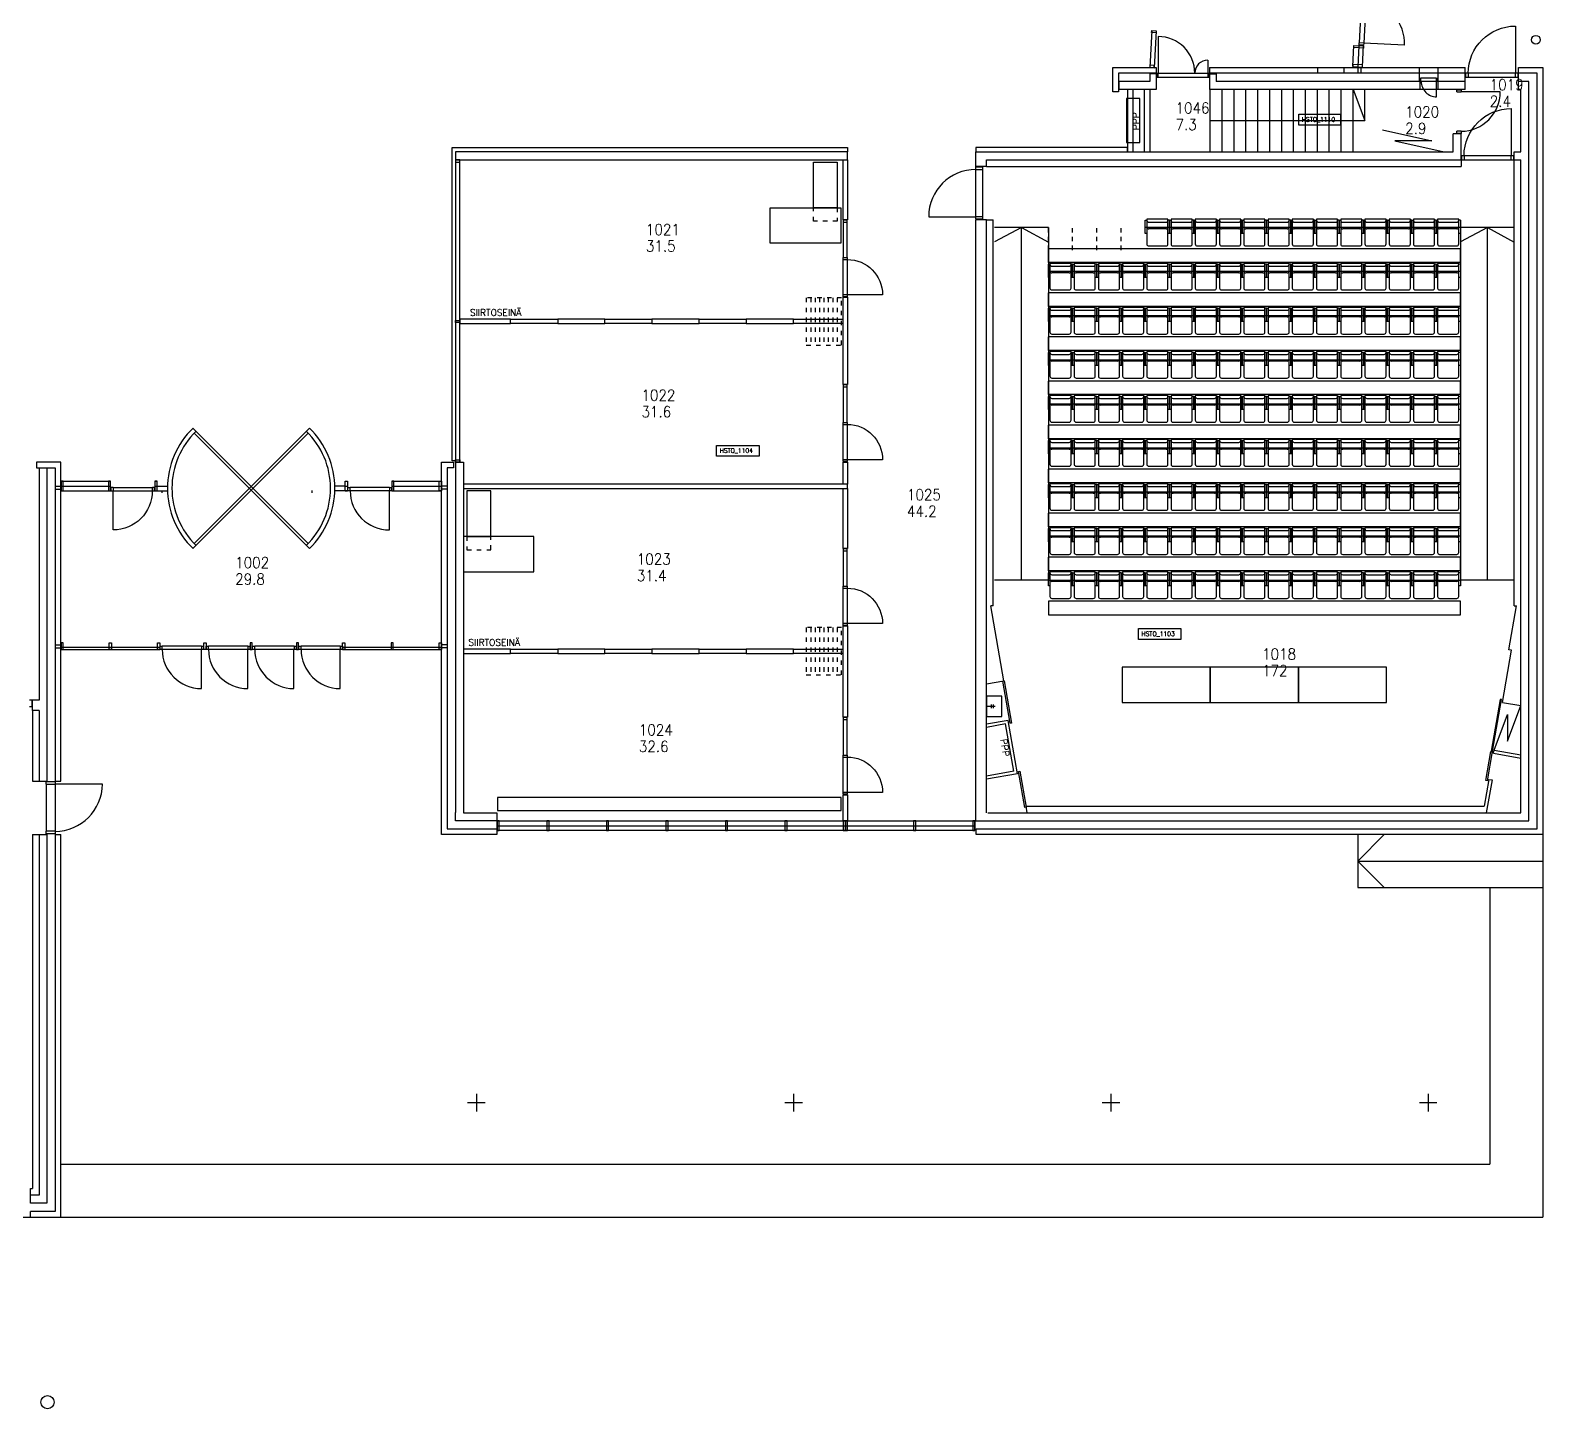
# Model space of a CAD drawing. Extents: x -405 to 153606, y -6935 to 69332.
# Drawn here: x 118310 to 152635, y -6935 to 24351 of the extents above; entities that cross this region are included whole.
import ezdxf
from ezdxf.enums import TextEntityAlignment as Align

# ---------------------------------------------------------------- set-up
doc = ezdxf.new("R2010")
doc.units = 0
doc.header["$LTSCALE"] = 100
doc.header["$MEASUREMENT"] = 0
doc.linetypes.add('KEL', pattern=[2.25, 1, -1.25])
doc.linetypes.add('KL', pattern=[2, 1, -1])
doc.layers.get('0').update_dxf_attribs({"linetype": 'CONTINUOUS'})
for name, color, linetype in [('ART1100T0', 7, 'CONTINUOUS'), ('ART1100T3', 7, 'CONTINUOUS'), ('ART1100TB', 7, 'CONTINUOUS'), ('M00402', 7, 'CONTINUOUS'), ('M06001', 7, 'CONTINUOUS'), ('M06037', 8, 'CONTINUOUS'), ('M06041', 8, 'CONTINUOUS'), ('M06051', 3, 'CONTINUOUS'), ('m06080', 7, 'CONTINUOUS'), ('M06081', 8, 'CONTINUOUS'), ('M06203T', 3, 'CONTINUOUS')]:
    doc.layers.add(name, color=color, linetype=linetype)
doc.styles.add('ROMANS', font='romans.shx')
doc.styles.get("Standard").update_dxf_attribs({"font": 'simplex.shx'})

# ---------------------------------------------------------------- blocks, each defined once
blk = doc.blocks.new('KRF010')
blk.add_line((0.05, 0.9), (0.05, 0))
blk.add_arc((0.05, 0), 0.9, 0, 90)
blk = doc.blocks.new('KRF020')
for p, q in [((0.025, 0.475), (0.025, 0)), ((0.975, 0.475), (0.975, 0))]:
    blk.add_line(p, q)
for centre, start, end in [((0.025, 0), 0, 90), ((0.975, 0), 90, 180)]:
    blk.add_arc(centre, 0.475, start, end)
blk = doc.blocks.new('KRF930')
for p, q in [((0.025, 0.7), (0.025, 0)), ((0.975, 0.25), (0.975, 0))]:
    blk.add_line(p, q)
for centre, radius, start, end in [((0.025, 0), 0.7, 0, 90), ((0.975, 0), 0.25, 90, 180)]:
    blk.add_arc(centre, radius, start, end)
blk = doc.blocks.new('SALAMA')
at = {"layer": 'M00402'}
blk.add_lwpolyline([(0, 0), (0.5, 0.8), (0.5, 0.2), (1, 1)], dxfattribs=at)
blk = doc.blocks.new('TUOLI2')
at = {"layer": 'm06080', "linetype": 'Continuous'}
for p, q in [((275, 516), (-275, 516)), ((275, 207), (-275, 207)), ((-275, -133), (-275, 166)), ((-275, 166), (-240, 166)), ((240, 186), (-240, 186)), ((-240, 186), (-240, -373)), ((-195, 121), (195, 121)), ((240, -373), (240, 186)), ((275, 166), (240, 166)), ((275, 166), (275, -133)), ((-240, -133), (-275, -133)), ((195, -31), (-195, -31)), ((275, -133), (240, -133)), ((-195, -418), (195, -418))]:
    blk.add_line(p, q, dxfattribs=at)
for centre, start, end in [((-195, 166), 180, 270), ((-195, 14), 180, 270), ((195, 166), 270, 0), ((195, 14), 270, 0), ((-195, -373), 180, 270), ((195, -373), 270, 0)]:
    blk.add_arc(centre, 45, start, end, dxfattribs=at)
blk = doc.blocks.new('tuoli')
at = {"layer": 'm06080', "linetype": 'Continuous'}
for p, q in [((-275, -133), (-275, 166)), ((-275, 166), (-240, 166)), ((240, 186), (-240, 186)), ((-240, 186), (-240, -373)), ((-195, 121), (195, 121)), ((240, -373), (240, 186)), ((275, 166), (240, 166)), ((275, 166), (275, -133)), ((-240, -133), (-275, -133)), ((195, -31), (-195, -31)), ((275, -133), (240, -133)), ((-195, -418), (195, -418))]:
    blk.add_line(p, q, dxfattribs=at)
for centre, start, end in [((-195, 166), 180, 270), ((-195, 14), 180, 270), ((195, 166), 270, 0), ((195, 14), 270, 0), ((-195, -373), 180, 270), ((195, -373), 270, 0)]:
    blk.add_arc(centre, 45, start, end, dxfattribs=at)
blk = doc.blocks.new('LVIVEP')
for p, q in [((-0.2, 0.8), (0.2, 0.8)), ((-0.2, 0.59), (0.2, 0.59)), ((0, 0), (0, 1))]:
    blk.add_line(p, q)
at = {"width": 0.76195, "flags": 1}
blk.add_attdef('LVIKAL', text='', height=0.212, dxfattribs=at).set_placement((-0.39, 0.03), (0.38, 0.03), align=Align.FIT)
blk = doc.blocks.new('KAFLIK')
for p, q in [((0, -1), (0, 0)), ((1, 0), (1, -1))]:
    blk.add_line(p, q)
blk = doc.blocks.new('KYF0IK')
for p, q in [((0, -1), (0, 0)), ((0, 0), (0.05, 0)), ((0.05, -1), (0.05, 0)), ((0.95, 0), (0.95, -1)), ((0.95, 0), (1, 0)), ((1, 0), (1, -1)), ((0.05, -1), (0, -1)), ((1, -1), (0.95, -1))]:
    blk.add_line(p, q)
blk = doc.blocks.new('aioa_huone')
at = {"layer": 'ART1100T0', "width": 0.9}
blk.add_attdef('HNENUM', (56, 73), '', height=250, dxfattribs=at)
at = {"layer": 'ART1100T3', "width": 0.9}
blk.add_attdef('HNEALA', (56, -302), '', height=250, dxfattribs=at)

msp = doc.modelspace()

# ---------------------------------------------------------------- linework, layer by layer
at = {"layer": 'M06001'}
for p, q in [((148323, 23527), (148348, 24007)), ((148443, 23520), (148468, 24000)), ((148543, 23515), (148569, 24017)), ((143865, 23360), (143715, 23360)), ((143715, 23360), (143715, 23190)), ((143865, 23360), (143865, 23010)), ((145075, 23505), (145075, 23375)), ((145075, 23360), (145075, 23010)), ((145075, 23360), (145225, 23360)), ((145225, 23360), (145225, 23190)), ((147523, 23505), (147523, 23375)), ((148123, 23505), (148123, 23375)), ((148442, 23505), (148442, 23375)), ((148507, 23505), (148507, 23375)), ((149835, 23190), (149835, 23505)), ((150265, 23190), (150265, 23505)), ((150875, 23190), (150875, 23505)), ((152085, 23190), (152085, 23505)), ((143015, 23190), (143015, 23010)), ((143715, 23190), (143015, 23190)), ((143865, 23010), (143015, 23010)), ((143586, 23010), (143586, 21590)), ((143716, 23010), (143716, 21590)), ((150875, 23010), (145075, 23010)), ((150875, 23190), (145225, 23190)), ((149845, 23190), (149845, 23010)), ((150255, 23190), (150255, 23010)), ((150875, 23010), (150875, 23190)), ((152320, 23190), (152085, 23190)), ((152085, 23010), (152085, 23190)), ((152140, 23010), (152085, 23010)), ((152140, 21590), (152140, 23010)), ((152320, 21260), (152320, 23190)), ((150600, 21590), (150600, 22000)), ((150780, 22000), (150600, 22000)), ((150780, 21410), (150780, 22000)), ((136860, 21410), (136860, 21590)), ((139770, 21590), (150600, 21590)), ((139770, 21260), (139770, 21590)), ((140010, 21410), (150600, 21410)), ((140010, 21260), (140010, 21410)), ((150600, 21590), (150600, 21590)), ((150600, 21410), (150780, 21410)), ((150780, 21410), (150780, 21260)), ((151990, 21590), (152140, 21590)), ((151990, 21412), (151990, 21590)), ((151990, 21260), (151990, 21412)), ((151990, 21412), (152140, 21412)), ((152140, 21260), (152140, 21412)), ((140010, 21260), (139770, 21260)), ((140010, 21260), (150780, 21260)), ((151990, 11288), (151990, 21260)), ((152140, 6590), (152140, 21260)), ((152320, 6410), (152320, 21260)), ((140010, 20050), (139770, 20050)), ((139770, 6410), (139770, 20050)), ((140010, 6590), (140010, 20050)), ((140010, 20050), (140160, 20050)), ((140160, 11288), (140160, 20050)), ((124619, 12704), (122003, 15320)), ((122003, 12590), (124619, 15206)), ((122031, 12704), (124647, 15320)), ((124647, 12590), (122031, 15206)), ((127960, 14550), (127960, 6595)), ((127960, 14550), (128140, 14550)), ((128140, 14550), (128140, 6590)), ((118690, 14410), (118510, 14410)), ((118510, 14410), (118510, 9150)), ((118690, 14410), (118690, 7310)), ((119005, 14120), (120135, 14120)), ((121140, 14120), (121194, 14120)), ((125456, 14120), (125510, 14120)), ((126515, 14120), (127645, 14120)), ((118875, 14000), (119005, 14000)), ((118875, 13935), (119005, 13935)), ((119005, 14000), (120135, 14000)), ((119005, 13900), (120135, 13900)), ((121140, 14000), (121190, 14000)), ((121140, 13900), (121193, 13900)), ((121190, 14000), (121426, 14000)), ((121193, 13900), (121426, 13900)), ((125460, 14000), (125224, 14000)), ((125457, 13900), (125224, 13900)), ((125457, 13900), (125510, 13900)), ((125460, 14000), (125510, 14000)), ((126515, 14000), (127645, 14000)), ((126515, 13900), (127645, 13900)), ((127775, 14000), (127645, 14000)), ((127775, 13935), (127645, 13935)), ((140160, 11288), (140108, 11288)), ((140408, 9585), (140108, 11288)), ((151866, 10290), (152042, 11288)), ((151990, 11288), (152042, 11288)), ((118875, 10400), (119005, 10400)), ((118875, 10335), (119005, 10335)), ((119005, 10350), (121250, 10350)), ((119005, 10300), (121250, 10300)), ((125400, 10350), (127645, 10350)), ((125400, 10300), (127645, 10300)), ((127775, 10400), (127645, 10400)), ((127775, 10335), (127645, 10335)), ((151721, 9097), (151929, 10279)), ((151929, 10279), (151866, 10290)), ((140010, 9515), (140408, 9585)), ((118360, 8910), (118360, 9150)), ((118510, 9150), (118360, 9150)), ((151721, 9097), (152140, 9023)), ((118360, 8910), (118360, 7310)), ((118510, 8910), (118360, 8910)), ((118510, 8910), (118510, 7310)), ((140503, 8688), (140010, 8601)), ((140446, 8607), (140010, 8530)), ((140635, 7533), (140446, 8607)), ((140716, 7477), (140503, 8688)), ((151517, 7941), (151530, 8014)), ((151517, 7941), (152140, 7831)), ((151530, 8014), (152140, 7906)), ((118360, 7310), (118510, 7310)), ((118510, 7310), (118690, 7310)), ((118875, 7310), (119005, 7310)), ((140635, 7533), (140010, 7423)), ((140716, 7477), (140010, 7352)), ((151413, 7349), (151305, 6740)), ((151486, 7336), (151354, 6590)), ((151413, 7349), (151486, 7336)), ((140040, 6590), (152140, 6590)), ((140910, 6740), (151305, 6740)), ((140936, 6590), (140910, 6740)), ((136810, 6290), (128905, 6290)), ((139750, 6290), (136810, 6290)), ((139770, 6410), (152320, 6410)), ((118360, 6100), (118360, -1940)), ((118360, 6100), (118510, 6100)), ((118510, 6100), (118510, -2090)), ((118510, 6100), (118690, 6100)), ((118690, 6100), (118690, -2270)), ((118875, 6100), (119005, 6100)), ((144910, 6095), (144710, 6095)), ((148910, 6095), (148710, 6095)), ((128235, 15), (128635, 15)), ((128435, 215), (128435, -185)), ((135435, 15), (135835, 15)), ((135635, 215), (135635, -185)), ((142635, 15), (143035, 15)), ((142835, 215), (142835, -185)), ((149835, 15), (150235, 15)), ((150035, 215), (150035, -185)), ((118315, -2090), (118315, -1940)), ((118315, -1940), (118360, -1940)), ((118360, -1940), (118360, -1940)), ((118510, -2090), (118315, -2090)), ((118315, -2270), (118315, -2090)), ((118690, -2270), (118315, -2270)), ((117885, -2585), (118315, -2585)), ((118315, -2587), (118315, -2457))]:
    msp.add_line(p, q, dxfattribs=at)
for points in [[(143760, 24347), (143859, 24341), (143857, 24291), (143757, 24297)], [(148348, 24007), (148568, 23995), (148565, 23945), (148345, 23957)], [(143715, 23505), (143815, 23500), (143818, 23550), (143718, 23555)], [(148323, 23527), (148543, 23515), (148545, 23565), (148325, 23576)], [(143210, 21590), (143340, 21590), (143340, 23010), (143210, 23010)], [(127960, 21590), (127960, 21410), (136860, 21410), (136860, 21590)], [(136860, 20052), (136760, 20052), (136760, 21410), (136860, 21410)], [(136860, 16309), (136760, 16309), (136760, 18292), (136860, 18292)], [(136860, 14050), (136760, 14050), (136760, 14550), (136860, 14550)], [(119010, 13900), (119060, 13900), (119060, 14120), (119010, 14120)], [(120085, 13900), (120135, 13900), (120135, 14120), (120085, 14120)], [(121140, 13900), (121190, 13900), (121190, 14120), (121140, 14120)], [(125510, 13900), (125460, 13900), (125460, 14120), (125510, 14120)], [(126515, 13900), (126565, 13900), (126565, 14120), (126515, 14120)], [(127640, 13900), (127590, 13900), (127590, 14120), (127640, 14120)], [(128140, 13950), (136860, 13950), (136860, 14050), (128140, 14050)], [(136860, 12592), (136760, 12592), (136760, 13950), (136860, 13950)], [(136860, 8760), (136760, 8760), (136760, 10832), (136860, 10832)], [(119010, 10300), (119060, 10300), (119060, 10450), (119010, 10450)], [(120152, 10300), (120102, 10300), (120102, 10450), (120152, 10450)], [(121250, 10300), (121200, 10300), (121200, 10450), (121250, 10450)], [(122300, 10300), (122250, 10300), (122250, 10450), (122300, 10450)], [(123300, 10300), (123350, 10300), (123350, 10450), (123300, 10450)], [(124350, 10300), (124400, 10300), (124400, 10450), (124350, 10450)], [(125450, 10300), (125400, 10300), (125400, 10450), (125450, 10450)], [(126498, 10300), (126548, 10300), (126548, 10450), (126498, 10450)], [(127640, 10300), (127590, 10300), (127590, 10450), (127640, 10450)], [(136860, 6410), (136760, 6410), (136760, 7000), (136860, 7000)], [(128955, 6190), (128955, 6410), (128905, 6410), (128905, 6190)], [(130085, 6190), (130085, 6410), (130035, 6410), (130035, 6190)], [(131435, 6190), (131435, 6410), (131385, 6410), (131385, 6190)], [(132785, 6190), (132785, 6410), (132735, 6410), (132735, 6190)], [(134135, 6190), (134135, 6410), (134085, 6410), (134085, 6190)], [(135485, 6190), (135485, 6410), (135435, 6410), (135435, 6190)], [(136810, 6190), (136810, 6410), (136760, 6410), (136760, 6190)], [(136860, 6190), (136860, 6410), (136810, 6410), (136810, 6190)], [(138405, 6190), (138405, 6410), (138355, 6410), (138355, 6190)], [(139750, 6190), (139750, 6410), (139700, 6410), (139700, 6190)]]:
    msp.add_lwpolyline(points, close=True, dxfattribs=at)
for points in [[(143865, 23375), (143005, 23375), (143005, 22955), (142875, 22955), (142875, 23505), (143865, 23505), (143865, 23375)], [(145075, 23505), (148123, 23505)], [(148123, 23375), (145075, 23375)], [(148123, 23505), (150875, 23505)], [(150875, 23375), (148123, 23375)], [(152085, 23505), (152635, 23505), (152635, 21260)], [(152505, 21260), (152505, 23375), (152085, 23375)], [(139780, 6095), (139780, 6225), (152505, 6225), (152505, 21260)], [(152635, 21260), (152635, 6095), (139780, 6095)], [(119005, 7310), (119005, 14550), (118455, 14550), (118455, 14420), (118875, 14420), (118875, 7310)], [(127645, 6645), (127645, 14550), (127775, 14550), (127915, 14550), (127915, 14420), (127775, 14420), (127775, 14314), (127775, 6645)], [(127775, 6645), (127775, 6225), (128895, 6225), (128895, 6095), (127645, 6095), (127645, 6645)], [(128140, 6590), (128895, 6590), (128895, 6410), (127960, 6410), (127960, 6595)], [(136810, 6190), (128905, 6190), (128905, 6410), (136810, 6410)], [(136810, 6410), (139750, 6410), (139750, 6190), (136810, 6190)], [(118315, -2587), (119005, -2585), (119005, 6100)], [(118875, 6100), (118875, -2455), (118315, -2457)]]:
    msp.add_lwpolyline(points, dxfattribs=at)
msp.add_circle((152480, 24135), 100, dxfattribs=at)
for radius, start, end in [(1900, 133.9888, 226.0112), (1800, 133.9888, 226.0112), (1800, 313.9888, 46.0112), (1900, 313.9888, 46.0112)]:
    msp.add_arc((123325, 13955), radius, start, end, dxfattribs=at)
at = {"layer": 'M06037'}
for p, q in [((145090, 21590), (145090, 23010)), ((145360, 21590), (145360, 23010)), ((145630, 21590), (145630, 23010)), ((145900, 21590), (145900, 23010)), ((146170, 21590), (146170, 23010)), ((146440, 21590), (146440, 23010)), ((146710, 21590), (146710, 23010)), ((146980, 21590), (146980, 23010)), ((147250, 21590), (147250, 23010)), ((147520, 21590), (147520, 23010)), ((147790, 21590), (147790, 23010)), ((148060, 21590), (148060, 23010)), ((148330, 21590), (148330, 23010)), ((148330, 23010), (148600, 22300)), ((148600, 22300), (148600, 23010)), ((145090, 22300), (148600, 22300)), ((141415, 19874), (140190, 19874)), ((140803, 19871), (140190, 19548)), ((140803, 11874), (140803, 19874)), ((140803, 19871), (141415, 19539)), ((141415, 19874), (141415, 11890)), ((150765, 19874), (143615, 19874)), ((151990, 19874), (150765, 19874)), ((150765, 19874), (150765, 11874)), ((151378, 19871), (150765, 19548)), ((151378, 11874), (151378, 19874)), ((151378, 19871), (151990, 19539)), ((150765, 18874), (141415, 18874)), ((141415, 17874), (150765, 17874)), ((141415, 16874), (150765, 16874)), ((141415, 15874), (150765, 15874)), ((141415, 14874), (150765, 14874)), ((141415, 13874), (150765, 13874)), ((141415, 12874), (150765, 12874)), ((141415, 11874), (140190, 11874)), ((151990, 11874), (150765, 11874)), ((148435, 5495), (149035, 6095)), ((148435, 6095), (148435, 4895)), ((152635, 6095), (152635, -2585)), ((148435, 5495), (152635, 5495)), ((148435, 5495), (149035, 4895)), ((148435, 4895), (152635, 4895)), ((151435, 4895), (151435, -1385)), ((119005, -1385), (151435, -1385)), ((119005, -2585), (152635, -2585))]:
    msp.add_line(p, q, dxfattribs=at)
at = {"layer": 'M06037', "linetype": 'Continuous'}
msp.add_line((141415, 11874), (150765, 11874), dxfattribs=at)
at = {"layer": 'M06041'}
for p, q in [((143760, 24347), (143715, 23505)), ((143859, 24341), (143815, 23500))]:
    msp.add_line(p, q, dxfattribs=at)
msp.add_lwpolyline([(127960, 14575), (127885, 14575), (127885, 21615), (127885, 21690), (136860, 21690), (136860, 21590)], dxfattribs=at)
for points in [[(127960, 14550), (128060, 14550), (128060, 21410), (127960, 21410)], [(128060, 21410), (127960, 21410), (127960, 21360), (128060, 21360)], [(128060, 17717), (127960, 17717), (127960, 17767), (128060, 17767)], [(128060, 14550), (127960, 14550), (127960, 14600), (128060, 14600)]]:
    msp.add_lwpolyline(points, close=True, dxfattribs=at)
at = {"layer": 'M06051'}
for p, q in [((148568, 25913), (148471, 24063)), ((148668, 25908), (148571, 24058)), ((148469, 24015), (148471, 24063)), ((148571, 24058), (148471, 24063)), ((148571, 24058), (148568, 24009)), ((148568, 24009), (148469, 24015)), ((143875, 23275), (143875, 23375)), ((143875, 23375), (143904, 23375)), ((143904, 23275), (143904, 23375)), ((143904, 23375), (145035, 23375)), ((145035, 23375), (145035, 23275)), ((145035, 23375), (145065, 23375)), ((145065, 23375), (145065, 23275)), ((150885, 23375), (150885, 23283)), ((150945, 23375), (150885, 23375)), ((150945, 23375), (150945, 23283)), ((152016, 23375), (150945, 23375)), ((152075, 23375), (152016, 23375)), ((152016, 23283), (152016, 23375)), ((152075, 23283), (152075, 23375)), ((143904, 23275), (143875, 23275)), ((145035, 23275), (143904, 23275)), ((145065, 23275), (145035, 23275)), ((149848, 23190), (149848, 23260)), ((149848, 23260), (149868, 23260)), ((149868, 23190), (149848, 23190)), ((149868, 23190), (149868, 23260)), ((150219, 23260), (149868, 23260)), ((150219, 23190), (149868, 23190)), ((150219, 23260), (150219, 23190)), ((150219, 23260), (150238, 23260)), ((150238, 23190), (150219, 23190)), ((150238, 23260), (150238, 23190)), ((150885, 23283), (150945, 23283)), ((150945, 23283), (152016, 23283)), ((152016, 23283), (152075, 23283)), ((150790, 21502), (150790, 21410)), ((150850, 21502), (150790, 21502)), ((150790, 21410), (150850, 21410)), ((150850, 21502), (150850, 21410)), ((151921, 21502), (150850, 21502)), ((150850, 21410), (151921, 21410)), ((151980, 21502), (151921, 21502)), ((151921, 21410), (151921, 21502)), ((151921, 21410), (151980, 21410)), ((151980, 21410), (151980, 21502)), ((139770, 21250), (139920, 21250)), ((139770, 21190), (139770, 21250)), ((139770, 21190), (139920, 21190)), ((139770, 20119), (139770, 21190)), ((139920, 21250), (139920, 21190)), ((139920, 21190), (139920, 20119)), ((136760, 19999), (136852, 19999)), ((139770, 20060), (139770, 20119)), ((139920, 20119), (139770, 20119)), ((139920, 20060), (139770, 20060)), ((139920, 20119), (139920, 20060)), ((136760, 19192), (136852, 19192)), ((136760, 19148), (136760, 19192)), ((136760, 19148), (136852, 19148)), ((136760, 18347), (136760, 19148)), ((136852, 19192), (136852, 19148)), ((136852, 19148), (136852, 18347)), ((136760, 18302), (136760, 18347)), ((136852, 18347), (136760, 18347)), ((136852, 18302), (136760, 18302)), ((136852, 18347), (136852, 18302)), ((136760, 16257), (136852, 16257)), ((136760, 15450), (136852, 15450)), ((136760, 15405), (136760, 15450)), ((136852, 15450), (136852, 15405)), ((136760, 15405), (136852, 15405)), ((136760, 14604), (136760, 15405)), ((136852, 15405), (136852, 14604)), ((136760, 14560), (136760, 14604)), ((136852, 14604), (136760, 14604)), ((136852, 14560), (136760, 14560)), ((136852, 14604), (136852, 14560)), ((120140, 13970), (120140, 13900)), ((120190, 13970), (120140, 13970)), ((120140, 13900), (120190, 13900)), ((120190, 13970), (120190, 13900)), ((120190, 13970), (121081, 13970)), ((120190, 13900), (121081, 13900)), ((121130, 13970), (121081, 13970)), ((121081, 13900), (121081, 13970)), ((121081, 13900), (121130, 13900)), ((121130, 13900), (121130, 13970)), ((125520, 13900), (125520, 13970)), ((125520, 13970), (125570, 13970)), ((125570, 13900), (125520, 13900)), ((125570, 13900), (125570, 13970)), ((126461, 13970), (125570, 13970)), ((126461, 13900), (125570, 13900)), ((126461, 13970), (126461, 13900)), ((126461, 13970), (126510, 13970)), ((126510, 13900), (126461, 13900)), ((126510, 13970), (126510, 13900)), ((136760, 12539), (136852, 12539)), ((136760, 11732), (136852, 11732)), ((136760, 11688), (136760, 11732)), ((136760, 11688), (136852, 11688)), ((136760, 10887), (136760, 11688)), ((136852, 11732), (136852, 11688)), ((136852, 11688), (136852, 10887)), ((136760, 10842), (136760, 10887)), ((136852, 10887), (136760, 10887)), ((136852, 10842), (136760, 10842)), ((136852, 10887), (136852, 10842)), ((121255, 10300), (121255, 10370)), ((121255, 10370), (121305, 10370)), ((121305, 10300), (121255, 10300)), ((121305, 10300), (121305, 10370)), ((122196, 10370), (121305, 10370)), ((122196, 10300), (121305, 10300)), ((122196, 10370), (122196, 10300)), ((122196, 10370), (122245, 10370)), ((122245, 10300), (122196, 10300)), ((122245, 10370), (122245, 10300)), ((122305, 10300), (122305, 10370)), ((122305, 10370), (122355, 10370)), ((122355, 10300), (122305, 10300)), ((122355, 10300), (122355, 10370)), ((123246, 10370), (122355, 10370)), ((123246, 10300), (122355, 10300)), ((123246, 10370), (123246, 10300)), ((123246, 10370), (123295, 10370)), ((123295, 10300), (123246, 10300)), ((123295, 10370), (123295, 10300)), ((123355, 10300), (123355, 10370)), ((123355, 10370), (123405, 10370)), ((123405, 10300), (123355, 10300)), ((123405, 10300), (123405, 10370)), ((124296, 10370), (123405, 10370)), ((124296, 10300), (123405, 10300)), ((124296, 10370), (124296, 10300)), ((124296, 10370), (124345, 10370)), ((124345, 10300), (124296, 10300)), ((124345, 10370), (124345, 10300)), ((124405, 10300), (124405, 10370)), ((124405, 10370), (124455, 10370)), ((124455, 10300), (124405, 10300)), ((124455, 10300), (124455, 10370)), ((125346, 10370), (124455, 10370)), ((125346, 10300), (124455, 10300)), ((125346, 10370), (125346, 10300)), ((125346, 10370), (125395, 10370)), ((125395, 10300), (125346, 10300)), ((125395, 10370), (125395, 10300)), ((118350, 9150), (118290, 9150)), ((118290, 9000), (118350, 9000)), ((118350, 9000), (118350, 9150)), ((136760, 8707), (136852, 8707)), ((136760, 7900), (136852, 7900)), ((136760, 7856), (136760, 7900)), ((136852, 7900), (136852, 7856)), ((136760, 7856), (136852, 7856)), ((136760, 7055), (136760, 7856)), ((136852, 7856), (136852, 7055)), ((118675, 7300), (118875, 7300)), ((118675, 7241), (118675, 7300)), ((118675, 7241), (118875, 7241)), ((118675, 7241), (118675, 6170)), ((118875, 7300), (118875, 7241)), ((118875, 7241), (118875, 6170)), ((136760, 7010), (136760, 7055)), ((136852, 7055), (136760, 7055)), ((136852, 7010), (136760, 7010)), ((136852, 7055), (136852, 7010)), ((118675, 6110), (118675, 6170)), ((118875, 6170), (118675, 6170)), ((118875, 6110), (118675, 6110)), ((118875, 6170), (118875, 6110))]:
    msp.add_line(p, q, dxfattribs=at)
at = {"layer": 'M06051', "linetype": 'KEL'}
for p, q in [((136021, 18278), (136021, 17207)), ((136121, 18278), (136121, 17207)), ((136221, 18278), (136221, 17207)), ((136321, 18278), (136321, 17207)), ((136421, 18278), (136421, 17207)), ((136521, 18278), (136521, 17207)), ((136621, 18278), (136621, 17207)), ((136021, 10793), (136021, 9722)), ((136121, 10793), (136121, 9722)), ((136221, 10793), (136221, 9722)), ((136321, 10793), (136321, 9722)), ((136421, 10793), (136421, 9722)), ((136521, 10793), (136521, 9722)), ((136621, 10793), (136621, 9722))]:
    msp.add_line(p, q, dxfattribs=at)
at = {"layer": 'M06051'}
for points in [[(136760, 19192), (136852, 19192), (136852, 20042), (136760, 20042)], [(128060, 17692), (129210, 17692), (129210, 17792), (128060, 17792)], [(130280, 17692), (129210, 17692), (129210, 17792), (130280, 17792)], [(130280, 17692), (131350, 17692), (131350, 17792), (130280, 17792)], [(132420, 17692), (131350, 17692), (131350, 17792), (132420, 17792)], [(132420, 17692), (133490, 17692), (133490, 17792), (132420, 17792)], [(134560, 17692), (133490, 17692), (133490, 17792), (134560, 17792)], [(134560, 17692), (135630, 17692), (135630, 17792), (134560, 17792)], [(136750, 17692), (135630, 17692), (135630, 17792), (136750, 17792)], [(136760, 15450), (136852, 15450), (136852, 16300), (136760, 16300)], [(136760, 11732), (136852, 11732), (136852, 12582), (136760, 12582)], [(128140, 10207), (129210, 10207), (129210, 10307), (128140, 10307)], [(130280, 10207), (129210, 10207), (129210, 10307), (130280, 10307)], [(130280, 10207), (131350, 10207), (131350, 10307), (130280, 10307)], [(132420, 10207), (131350, 10207), (131350, 10307), (132420, 10307)], [(132420, 10207), (133490, 10207), (133490, 10307), (132420, 10307)], [(134560, 10207), (133490, 10207), (133490, 10307), (134560, 10307)], [(134560, 10207), (135630, 10207), (135630, 10307), (134560, 10307)], [(136750, 10207), (135630, 10207), (135630, 10307), (136750, 10307)], [(140548, 8622), (140379, 9577), (140409, 9582), (140577, 8627)], [(151491, 7988), (151697, 9160), (151668, 9165), (151461, 7993)], [(136760, 7900), (136852, 7900), (136852, 8750), (136760, 8750)], [(151489, 7978), (151373, 7318), (151343, 7323), (151459, 7983)], [(140885, 6709), (140740, 7531), (140769, 7537), (140914, 6715)]]:
    msp.add_lwpolyline(points, close=True, dxfattribs=at)
at = {"layer": 'M06051', "linetype": 'KEL'}
for points in [[(135921, 18278), (135921, 17207), (136721, 17207), (136721, 18278)], [(135921, 10793), (135921, 9722), (136721, 9722), (136721, 10793)]]:
    msp.add_lwpolyline(points, close=True, dxfattribs=at)
at = {"layer": 'm06080', "linetype": 'KL'}
for p, q in [((141415, 19362), (141415, 19962)), ((141965, 19362), (141965, 19962)), ((142515, 19362), (142515, 19962)), ((143065, 19362), (143065, 19962))]:
    msp.add_line(p, q, dxfattribs=at)
at = {"layer": 'm06080', "linetype": 'Continuous'}
for p, q in [((141415, 19081), (141415, 19390)), ((150765, 19081), (150765, 19390)), ((141415, 18081), (141415, 18390)), ((150765, 18081), (150765, 18390)), ((141415, 17081), (141415, 17390)), ((150765, 17081), (150765, 17390)), ((141415, 16081), (141415, 16390)), ((150765, 16081), (150765, 16390)), ((141415, 15081), (141415, 15390)), ((150765, 15081), (150765, 15390)), ((141415, 14081), (141415, 14390)), ((150765, 14081), (150765, 14390)), ((141415, 13081), (141415, 13390)), ((150765, 13081), (150765, 13390)), ((141415, 12081), (141415, 12390)), ((150765, 12081), (150765, 12390))]:
    msp.add_line(p, q, dxfattribs=at)
at = {"layer": 'm06080'}
for points in [[(139770, 21590), (143210, 21590), (143210, 21690), (139770, 21690)], [(136085, 20320), (136085, 21360), (136625, 21360), (136625, 20320)], [(135105, 19520), (135105, 20320), (136705, 20320), (136705, 19520)], [(128761, 12861), (128761, 13901), (128221, 13901), (128221, 12861)], [(129740, 12061), (129740, 12861), (128140, 12861), (128140, 12061)], [(141415, 11081), (150765, 11081), (150765, 11390), (141415, 11390)], [(128915, 6640), (136715, 6640), (136715, 6940), (128915, 6940)]]:
    msp.add_lwpolyline(points, close=True, dxfattribs=at)
at = {"layer": 'm06080', "linetype": 'KEL'}
for points in [[(136625, 20320), (136625, 20020), (136085, 20020), (136085, 20320)], [(128221, 12861), (128221, 12561), (128761, 12561), (128761, 12861)]]:
    msp.add_lwpolyline(points, close=True, dxfattribs=at)
at = {"layer": 'm06080', "linetype": 'Continuous'}
for points in [[(143090, 9895), (143090, 9095), (145090, 9095), (145090, 9895)], [(145090, 9895), (145090, 9095), (147090, 9095), (147090, 9895)], [(147090, 9895), (147090, 9095), (149090, 9095), (149090, 9895)]]:
    msp.add_lwpolyline(points, close=True, dxfattribs=at)
at = {"layer": 'm06080'}
msp.add_circle((118700, -6785), 150, dxfattribs=at)
at = {"layer": 'M06081'}
for points in [[(143490, 21800), (143490, 22800), (143190, 22800), (143190, 21800)], [(140360, 8779), (140360, 9239), (140010, 9239), (140010, 8779)]]:
    msp.add_lwpolyline(points, close=True, dxfattribs=at)
at = {"layer": 'M06203T', "flags": 128}
for points in [[(147096, 22198), (147096, 22444), (148042, 22444), (148042, 22198)], [(133885, 14683), (133885, 14930), (134854, 14930), (134854, 14683)], [(143458, 10524), (143458, 10770), (144422, 10770), (144422, 10524)]]:
    msp.add_lwpolyline(points, close=True, dxfattribs=at)

# ---------------------------------------------------------------- block references
at = {"layer": 'ART1100TB'}
for p, values in [((151374, 22917), {'HNENUM': '1019', 'HNEALA': '2.4'}), ((144245, 22388), {'HNENUM': '1046', 'HNEALA': '7.3'}), ((149457, 22300), {'HNENUM': '1020', 'HNEALA': '2.9'}), ((132226, 19630), {'HNENUM': '1021', 'HNEALA': '31.5'}), ((132125, 15869), {'HNENUM': '1022', 'HNEALA': '31.6'}), ((138150, 13612), {'HNENUM': '1025', 'HNEALA': '44.2'}), ((122904, 12071), {'HNENUM': '1002', 'HNEALA': '29.8'}), ((132019, 12150), {'HNENUM': '1023', 'HNEALA': '31.4'}), ((146209, 9996), {'HNENUM': '1018', 'HNEALA': '172'}), ((132066, 8274), {'HNENUM': '1024', 'HNEALA': '32.6'})]:
    msp.add_blockref('aioa_huone', p, dxfattribs=at).add_auto_attribs(values)
at = {"layer": 'M00402', "xscale": 500, "yscale": 1400.000000000004, "zscale": 500, "rotation": 270}
msp.add_blockref('SALAMA', (149000, 22090), dxfattribs=at)
at = {"layer": 'M00402', "xscale": 610.1991099094448, "yscale": 1009.567480116322, "zscale": 610.1991099094448}
msp.add_blockref('SALAMA', (151530, 8014), dxfattribs=at)
at = {"layer": 'M06051'}
for name, p, xscale, yscale, rotation in [('KRF020', (148671, 25957), -1950, -1950, 87.00000000006085), ('KRF010', (150247, 23190), -390, -390, 5.779376976988715e-11), ('KRF010', (150780, 23000), -990, -990, 90), ('KRF010', (139770, 20060), 1190, 1190, 90), ('KRF010', (136852, 18302), -890, 890, 270), ('KRF010', (136852, 14560), -890, 890, 270), ('KRF010', (136852, 10842), -890, 890, 270), ('KRF010', (136852, 7010), -890, 890, 270), ('KRF010', (118875, 7300), -1190, -1190, 90)]:
    msp.add_blockref(name, p, dxfattribs=dict(at, xscale=xscale, yscale=yscale, rotation=rotation))
for name, p, xscale, yscale in [('KRF010', (152075, 23375), -1190, 1190), ('KRF930', (143875, 23375), 1190, 1190), ('KRF010', (151980, 21502), -1190, 1190), ('KRF010', (120140, 13900), 990, -990), ('KRF010', (126510, 13900), -990, -990), ('KRF010', (122245, 10300), -990, -990), ('KRF010', (123295, 10300), -990, -990), ('KRF010', (124345, 10300), -990, -990), ('KRF010', (125395, 10300), -990, -990)]:
    msp.add_blockref(name, p, dxfattribs=dict(at, xscale=xscale, yscale=yscale))
at = {"layer": 'M06051', "xscale": -990, "yscale": -92, "zscale": 2100, "rotation": 90}
msp.add_blockref('KYF0IK', (150780, 23000), dxfattribs=at)
at = {"layer": 'M06051', "xscale": 3400, "yscale": 50, "zscale": 2100}
msp.add_blockref('KAFLIK', (121301, 13905), dxfattribs=at)
at = {"layer": 'm06080', "linetype": 'Continuous'}
for name, p in [('tuoli', (143890, 19874)), ('tuoli', (144440, 19874)), ('tuoli', (144990, 19874)), ('tuoli', (145540, 19874)), ('tuoli', (146090, 19874)), ('tuoli', (146640, 19874)), ('tuoli', (147190, 19874)), ('tuoli', (147740, 19874)), ('tuoli', (148290, 19874)), ('tuoli', (148840, 19874)), ('tuoli', (149390, 19874)), ('tuoli', (149940, 19874)), ('tuoli', (150490, 19874)), ('TUOLI2', (141690, 18874)), ('TUOLI2', (142240, 18874)), ('TUOLI2', (142790, 18874)), ('TUOLI2', (143340, 18874)), ('TUOLI2', (143890, 18874)), ('TUOLI2', (144440, 18874)), ('TUOLI2', (144990, 18874)), ('TUOLI2', (145540, 18874)), ('TUOLI2', (146090, 18874)), ('TUOLI2', (146640, 18874)), ('TUOLI2', (147190, 18874)), ('TUOLI2', (147740, 18874)), ('TUOLI2', (148290, 18874)), ('TUOLI2', (148840, 18874)), ('TUOLI2', (149390, 18874)), ('TUOLI2', (149940, 18874)), ('TUOLI2', (150490, 18874)), ('TUOLI2', (141690, 17874)), ('TUOLI2', (142240, 17874)), ('TUOLI2', (142790, 17874)), ('TUOLI2', (143340, 17874)), ('TUOLI2', (143890, 17874)), ('TUOLI2', (144440, 17874)), ('TUOLI2', (144990, 17874)), ('TUOLI2', (145540, 17874)), ('TUOLI2', (146090, 17874)), ('TUOLI2', (146640, 17874)), ('TUOLI2', (147190, 17874)), ('TUOLI2', (147740, 17874)), ('TUOLI2', (148290, 17874)), ('TUOLI2', (148840, 17874)), ('TUOLI2', (149390, 17874)), ('TUOLI2', (149940, 17874)), ('TUOLI2', (150490, 17874)), ('TUOLI2', (141690, 16874)), ('TUOLI2', (142240, 16874)), ('TUOLI2', (142790, 16874)), ('TUOLI2', (143340, 16874)), ('TUOLI2', (143890, 16874)), ('TUOLI2', (144440, 16874)), ('TUOLI2', (144990, 16874)), ('TUOLI2', (145540, 16874)), ('TUOLI2', (146090, 16874)), ('TUOLI2', (146640, 16874)), ('TUOLI2', (147190, 16874)), ('TUOLI2', (147740, 16874)), ('TUOLI2', (148290, 16874)), ('TUOLI2', (148840, 16874)), ('TUOLI2', (149390, 16874)), ('TUOLI2', (149940, 16874)), ('TUOLI2', (150490, 16874)), ('TUOLI2', (141690, 15874)), ('TUOLI2', (142240, 15874)), ('TUOLI2', (142790, 15874)), ('TUOLI2', (143340, 15874)), ('TUOLI2', (143890, 15874)), ('TUOLI2', (144440, 15874)), ('TUOLI2', (144990, 15874)), ('TUOLI2', (145540, 15874)), ('TUOLI2', (146090, 15874)), ('TUOLI2', (146640, 15874)), ('TUOLI2', (147190, 15874)), ('TUOLI2', (147740, 15874)), ('TUOLI2', (148290, 15874)), ('TUOLI2', (148840, 15874)), ('TUOLI2', (149390, 15874)), ('TUOLI2', (149940, 15874)), ('TUOLI2', (150490, 15874)), ('TUOLI2', (141690, 14874)), ('TUOLI2', (142240, 14874)), ('TUOLI2', (142790, 14874)), ('TUOLI2', (143340, 14874)), ('TUOLI2', (143890, 14874)), ('TUOLI2', (144440, 14874)), ('TUOLI2', (144990, 14874)), ('TUOLI2', (145540, 14874)), ('TUOLI2', (146090, 14874)), ('TUOLI2', (146640, 14874)), ('TUOLI2', (147190, 14874)), ('TUOLI2', (147740, 14874)), ('TUOLI2', (148290, 14874)), ('TUOLI2', (148840, 14874)), ('TUOLI2', (149390, 14874)), ('TUOLI2', (149940, 14874)), ('TUOLI2', (150490, 14874)), ('TUOLI2', (141690, 13874)), ('TUOLI2', (142240, 13874)), ('TUOLI2', (142790, 13874)), ('TUOLI2', (143340, 13874)), ('TUOLI2', (143890, 13874)), ('TUOLI2', (144440, 13874)), ('TUOLI2', (144990, 13874)), ('TUOLI2', (145540, 13874)), ('TUOLI2', (146090, 13874)), ('TUOLI2', (146640, 13874)), ('TUOLI2', (147190, 13874)), ('TUOLI2', (147740, 13874)), ('TUOLI2', (148290, 13874)), ('TUOLI2', (148840, 13874)), ('TUOLI2', (149390, 13874)), ('TUOLI2', (149940, 13874)), ('TUOLI2', (150490, 13874)), ('TUOLI2', (141690, 12874)), ('TUOLI2', (142240, 12874)), ('TUOLI2', (142790, 12874)), ('TUOLI2', (143340, 12874)), ('TUOLI2', (143890, 12874)), ('TUOLI2', (144440, 12874)), ('TUOLI2', (144990, 12874)), ('TUOLI2', (145540, 12874)), ('TUOLI2', (146090, 12874)), ('TUOLI2', (146640, 12874)), ('TUOLI2', (147190, 12874)), ('TUOLI2', (147740, 12874)), ('TUOLI2', (148290, 12874)), ('TUOLI2', (148840, 12874)), ('TUOLI2', (149390, 12874)), ('TUOLI2', (149940, 12874)), ('TUOLI2', (150490, 12874)), ('TUOLI2', (141690, 11874)), ('TUOLI2', (142240, 11874)), ('TUOLI2', (142790, 11874)), ('TUOLI2', (143340, 11874)), ('TUOLI2', (143890, 11874)), ('TUOLI2', (144440, 11874)), ('TUOLI2', (144990, 11874)), ('TUOLI2', (145540, 11874)), ('TUOLI2', (146090, 11874)), ('TUOLI2', (146640, 11874)), ('TUOLI2', (147190, 11874)), ('TUOLI2', (147740, 11874)), ('TUOLI2', (148290, 11874)), ('TUOLI2', (148840, 11874)), ('TUOLI2', (149390, 11874)), ('TUOLI2', (149940, 11874)), ('TUOLI2', (150490, 11874))]:
    msp.add_blockref(name, p, dxfattribs=at)
at = {"layer": 'M06081', "xscale": -200, "yscale": 200, "zscale": 200, "rotation": 270}
msp.add_blockref('LVIVEP', (140010, 9009), dxfattribs=at)

# ---------------------------------------------------------------- texts
at = {"layer": 'M06051', "char_height": 150, "width": 4218.28, "attachment_point": 1, "style": 'ROMANS'}
for insert in [(128288, 18017), (128255, 10532)]:
    msp.add_mtext('SIIRTOSEINÄ', dxfattribs=dict(at, insert=insert))
at = {"layer": 'M06081', "style": 'ROMANS'}
for rotation, p in [(90, (143480, 22084)), (278.7418, (140326, 8258))]:
    msp.add_text('PPP', height=150, rotation=rotation, dxfattribs=at).set_placement(p)
at = {"layer": 'M06203T'}
for s, p in [('HSTO_1110', (147169, 22276)), ('HSTO_1104', (133957, 14762)), ('HSTO_1103', (143530, 10602))]:
    msp.add_text(s, height=100, dxfattribs=at).set_placement(p)

doc.saveas('drawing.dxf')
